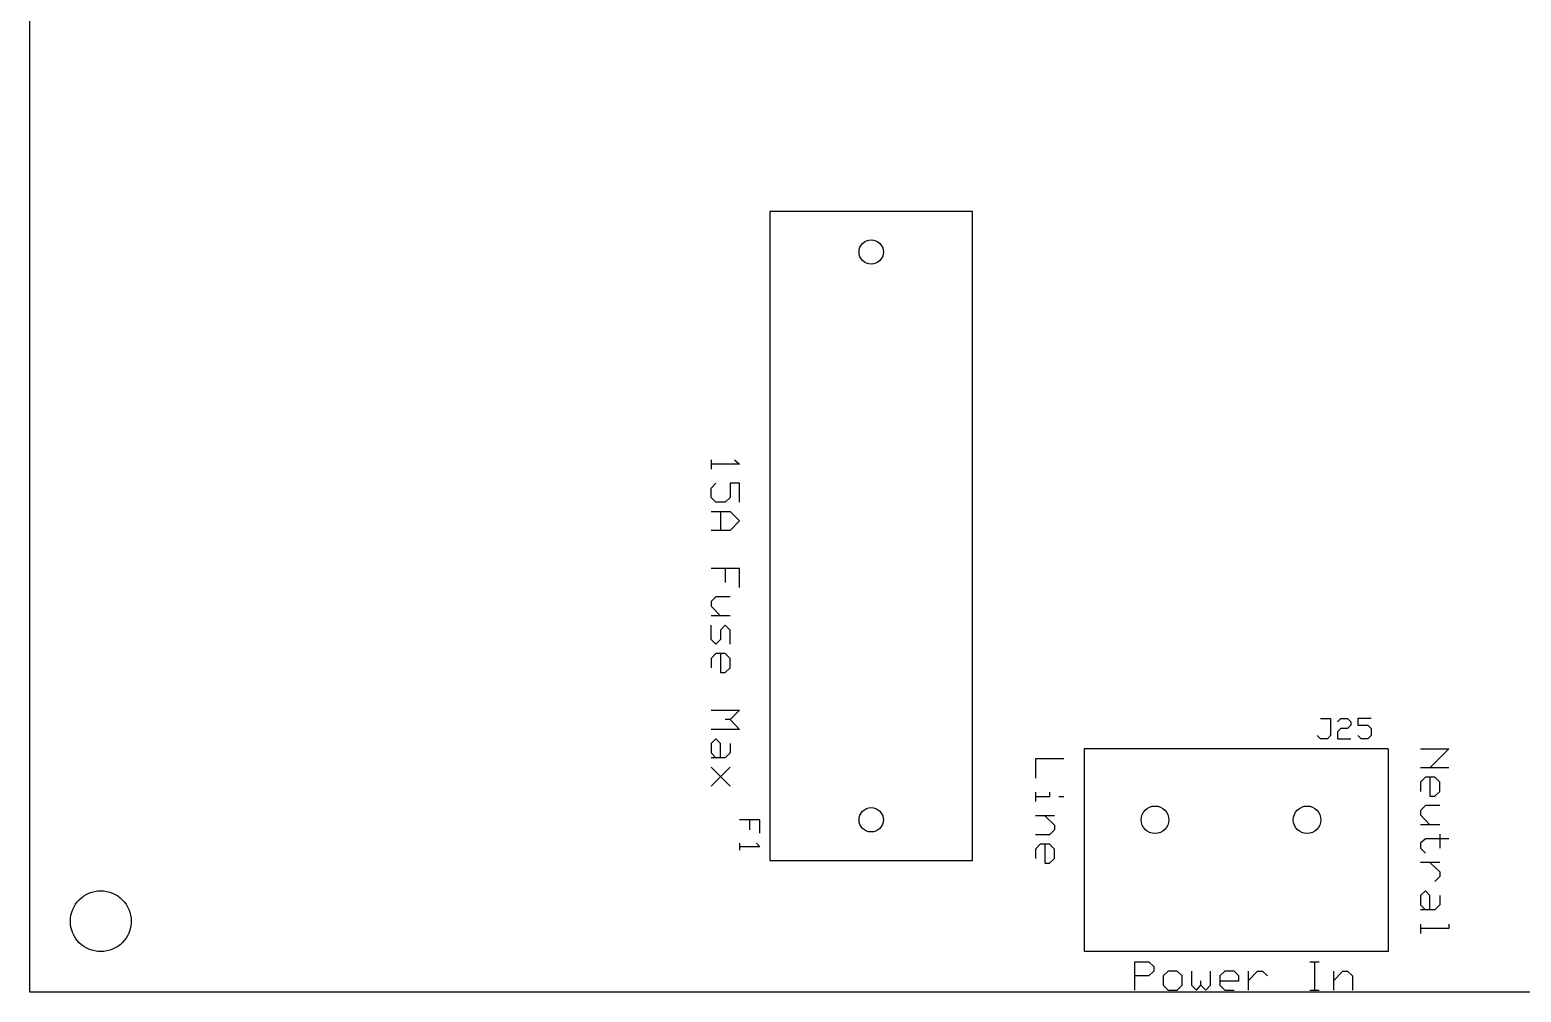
# Model space of a CAD drawing. Extents: x 0 to 5.97, y 0 to 9.88.
# Drawn here: x 0 to 3.678, y 0 to 2.373 of the extents above; entities that cross this region are included whole.
import ezdxf

# ---------------------------------------------------------------- set-up
doc = ezdxf.new("R2010")
doc.units = 0
doc.layers.get('0').update_dxf_attribs({"linetype": 'CONTINUOUS'})

msp = doc.modelspace()

# ---------------------------------------------------------------- linework, layer by layer
at = {"color": 7}
for p, q in [((0, 0), (0, 9.875)), ((1.825, 1.925), (1.825, 0.325)), ((2.325, 1.925), (1.825, 1.925)), ((2.325, 0.325), (2.325, 1.925)), ((1.68, 1.313), (1.68, 1.29)), ((1.75, 1.302), (1.68, 1.302)), ((1.738, 1.313), (1.75, 1.302)), ((1.68, 1.243), (1.692, 1.255)), ((1.75, 1.255), (1.727, 1.255)), ((1.727, 1.255), (1.727, 1.22)), ((1.75, 1.208), (1.75, 1.255)), ((1.68, 1.22), (1.68, 1.243)), ((1.692, 1.208), (1.68, 1.22)), ((1.727, 1.22), (1.715, 1.208)), ((1.68, 1.185), (1.727, 1.185)), ((1.715, 1.208), (1.692, 1.208)), ((1.703, 1.185), (1.703, 1.138)), ((1.727, 1.185), (1.75, 1.162)), ((1.75, 1.162), (1.727, 1.138)), ((1.727, 1.138), (1.68, 1.138)), ((1.75, 1.045), (1.68, 1.045)), ((1.715, 1.045), (1.715, 1.01)), ((1.75, 0.998), (1.75, 1.045)), ((1.692, 0.975), (1.68, 0.963)), ((1.68, 0.963), (1.68, 0.952)), ((1.727, 0.975), (1.692, 0.975)), ((1.68, 0.952), (1.703, 0.928)), ((1.727, 0.928), (1.68, 0.928)), ((1.68, 0.87), (1.68, 0.905)), ((1.715, 0.905), (1.703, 0.893)), ((1.703, 0.893), (1.703, 0.87)), ((1.727, 0.893), (1.715, 0.905)), ((1.727, 0.858), (1.727, 0.893)), ((1.692, 0.858), (1.68, 0.87)), ((1.703, 0.87), (1.692, 0.858)), ((1.692, 0.835), (1.68, 0.823)), ((1.68, 0.823), (1.68, 0.8)), ((1.715, 0.835), (1.692, 0.835)), ((1.703, 0.835), (1.703, 0.788)), ((1.727, 0.823), (1.715, 0.835)), ((1.727, 0.8), (1.727, 0.823)), ((1.703, 0.788), (1.715, 0.788)), ((1.715, 0.788), (1.727, 0.8)), ((1.68, 0.695), (1.75, 0.695)), ((1.727, 0.672), (1.715, 0.672)), ((1.75, 0.695), (1.727, 0.672)), ((1.727, 0.672), (1.75, 0.648)), ((3.183, 0.675), (3.208, 0.675)), ((3.208, 0.675), (3.208, 0.633)), ((3.225, 0.667), (3.233, 0.675)), ((3.233, 0.675), (3.25, 0.675)), ((3.25, 0.675), (3.258, 0.667)), ((3.258, 0.667), (3.258, 0.658)), ((3.308, 0.675), (3.275, 0.675)), ((3.275, 0.675), (3.275, 0.658)), ((1.75, 0.648), (1.68, 0.648)), ((3.183, 0.625), (3.175, 0.633)), ((3.208, 0.633), (3.2, 0.625)), ((3.233, 0.65), (3.225, 0.642)), ((3.225, 0.642), (3.225, 0.625)), ((3.25, 0.65), (3.233, 0.65)), ((3.258, 0.658), (3.25, 0.65)), ((3.275, 0.658), (3.3, 0.658)), ((3.283, 0.625), (3.275, 0.633)), ((3.3, 0.658), (3.308, 0.65)), ((3.308, 0.633), (3.3, 0.625)), ((3.308, 0.65), (3.308, 0.633)), ((1.692, 0.625), (1.68, 0.613)), ((1.68, 0.613), (1.68, 0.59)), ((1.68, 0.59), (1.692, 0.578)), ((1.703, 0.613), (1.692, 0.625)), ((1.703, 0.578), (1.703, 0.613)), ((1.727, 0.59), (1.715, 0.578)), ((1.727, 0.613), (1.727, 0.59)), ((2.6, 0.6), (2.6, 0.1)), ((3.35, 0.6), (2.6, 0.6)), ((3.2, 0.625), (3.183, 0.625)), ((3.225, 0.625), (3.258, 0.625)), ((3.3, 0.625), (3.283, 0.625)), ((3.35, 0.6), (3.35, 0.1)), ((3.43, 0.6), (3.5, 0.6)), ((3.5, 0.6), (3.453, 0.553)), ((1.715, 0.578), (1.68, 0.578)), ((1.727, 0.555), (1.68, 0.508)), ((1.68, 0.555), (1.727, 0.508)), ((2.55, 0.575), (2.48, 0.575)), ((2.48, 0.575), (2.48, 0.528)), ((3.5, 0.553), (3.43, 0.553)), ((3.442, 0.53), (3.43, 0.518)), ((3.43, 0.518), (3.43, 0.495)), ((3.465, 0.53), (3.442, 0.53)), ((3.453, 0.53), (3.453, 0.483)), ((3.477, 0.518), (3.465, 0.53)), ((3.477, 0.495), (3.477, 0.518)), ((2.48, 0.493), (2.48, 0.47)), ((2.515, 0.482), (2.48, 0.482)), ((2.515, 0.493), (2.515, 0.482)), ((2.55, 0.482), (2.538, 0.482)), ((3.453, 0.483), (3.465, 0.483)), ((3.465, 0.483), (3.477, 0.495)), ((3.442, 0.46), (3.43, 0.448)), ((3.43, 0.448), (3.43, 0.437)), ((3.477, 0.46), (3.442, 0.46)), ((1.8, 0.425), (1.75, 0.425)), ((1.775, 0.425), (1.775, 0.4)), ((1.8, 0.392), (1.8, 0.425)), ((2.527, 0.435), (2.48, 0.435)), ((2.503, 0.435), (2.527, 0.412)), ((2.527, 0.412), (2.527, 0.4)), ((3.43, 0.437), (3.453, 0.413)), ((3.477, 0.413), (3.43, 0.413)), ((2.515, 0.388), (2.48, 0.388)), ((2.527, 0.4), (2.515, 0.388)), ((3.442, 0.378), (3.43, 0.367)), ((3.5, 0.378), (3.442, 0.378)), ((3.477, 0.39), (3.477, 0.355)), ((1.75, 0.367), (1.75, 0.35)), ((1.8, 0.358), (1.75, 0.358)), ((1.792, 0.367), (1.8, 0.358)), ((2.492, 0.365), (2.48, 0.353)), ((2.48, 0.353), (2.48, 0.33)), ((2.515, 0.365), (2.492, 0.365)), ((2.503, 0.365), (2.503, 0.318)), ((2.527, 0.353), (2.515, 0.365)), ((2.527, 0.33), (2.527, 0.353)), ((3.43, 0.367), (3.43, 0.355)), ((3.43, 0.355), (3.442, 0.343)), ((1.825, 0.325), (2.325, 0.325)), ((2.503, 0.318), (2.515, 0.318)), ((2.515, 0.318), (2.527, 0.33)), ((3.477, 0.32), (3.43, 0.32)), ((3.453, 0.32), (3.477, 0.297)), ((3.477, 0.297), (3.477, 0.285)), ((3.477, 0.285), (3.465, 0.273)), ((3.442, 0.25), (3.43, 0.238)), ((3.43, 0.238), (3.43, 0.215)), ((3.453, 0.238), (3.442, 0.25)), ((3.453, 0.203), (3.453, 0.238)), ((3.477, 0.238), (3.477, 0.215)), ((3.43, 0.215), (3.442, 0.203)), ((3.465, 0.203), (3.43, 0.203)), ((3.477, 0.215), (3.465, 0.203)), ((3.43, 0.168), (3.43, 0.145)), ((3.5, 0.157), (3.43, 0.157)), ((3.5, 0.168), (3.5, 0.157)), ((3.35, 0.1), (2.6, 0.1)), ((2.725, 0.005), (2.725, 0.075)), ((2.725, 0.075), (2.76, 0.075)), ((2.76, 0.075), (2.772, 0.063)), ((3.157, 0.075), (3.18, 0.075)), ((3.168, 0.075), (3.168, 0.005)), ((2.76, 0.04), (2.725, 0.04)), ((2.772, 0.052), (2.76, 0.04)), ((2.772, 0.063), (2.772, 0.052)), ((2.807, 0.052), (2.795, 0.04)), ((2.795, 0.04), (2.795, 0.017)), ((2.83, 0.052), (2.807, 0.052)), ((2.842, 0.04), (2.83, 0.052)), ((2.842, 0.017), (2.842, 0.04)), ((2.865, 0.052), (2.865, 0.017)), ((2.912, 0.017), (2.912, 0.052)), ((2.947, 0.052), (2.935, 0.04)), ((2.935, 0.04), (2.935, 0.017)), ((2.97, 0.052), (2.947, 0.052)), ((2.982, 0.04), (2.97, 0.052)), ((2.982, 0.028), (2.982, 0.04)), ((3.005, 0.052), (3.005, 0.005)), ((3.005, 0.028), (3.028, 0.052)), ((3.028, 0.052), (3.04, 0.052)), ((3.04, 0.052), (3.052, 0.04)), ((3.215, 0.052), (3.215, 0.005)), ((3.215, 0.028), (3.238, 0.052)), ((3.238, 0.052), (3.25, 0.052)), ((3.25, 0.052), (3.262, 0.04)), ((3.262, 0.04), (3.262, 0.005)), ((5.975, 0), (0, 0)), ((2.795, 0.017), (2.807, 0.005)), ((2.807, 0.005), (2.83, 0.005)), ((2.83, 0.005), (2.842, 0.017)), ((2.865, 0.017), (2.877, 0.005)), ((2.877, 0.005), (2.888, 0.017)), ((2.888, 0.017), (2.888, 0.028)), ((2.888, 0.017), (2.9, 0.005)), ((2.9, 0.005), (2.912, 0.017)), ((2.935, 0.028), (2.982, 0.028)), ((2.935, 0.017), (2.947, 0.005)), ((2.947, 0.005), (2.97, 0.005)), ((3.157, 0.005), (3.18, 0.005))]:
    msp.add_line(p, q, dxfattribs=at)
for centre, radius in [((2.075, 1.825), 0.03), ((2.075, 0.425), 0.03), ((2.775, 0.425), 0.034), ((3.15, 0.425), 0.034), ((0.175, 0.175), 0.075)]:
    msp.add_circle(centre, radius, dxfattribs=at)

doc.saveas('drawing.dxf')
